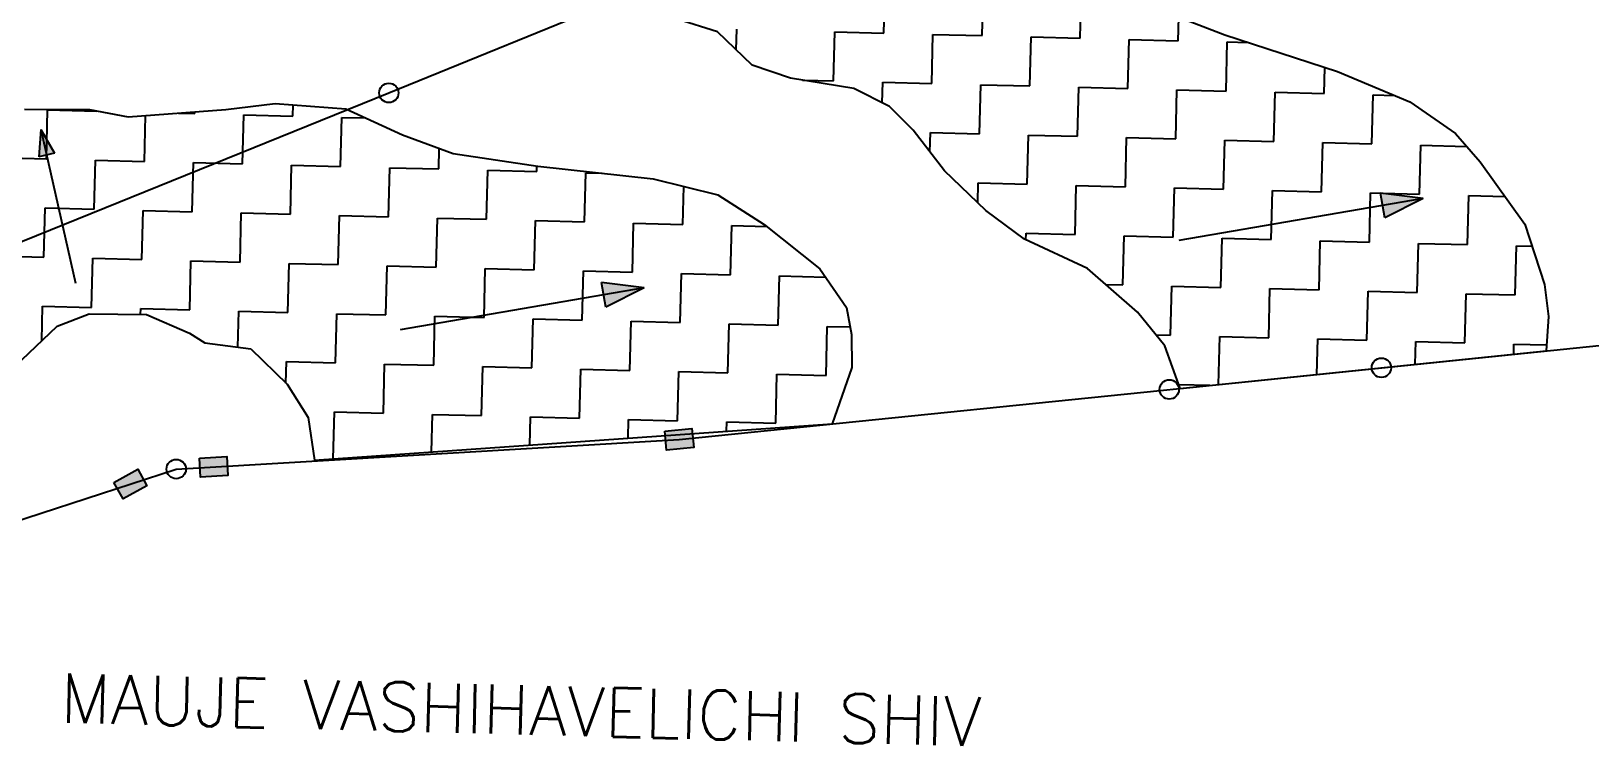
# Model space of a CAD drawing. Header units: metres. Extents: x 295068 to 298038, y 2018465 to 2021372.
# Drawn here: x 296351.1 to 296750.4, y 2018707.9 to 2018890.9 of the extents above; entities that cross this region are included whole.
import ezdxf
from ezdxf.enums import TextEntityAlignment as Align

# ---------------------------------------------------------------- set-up
doc = ezdxf.new("R2010")
doc.units = ezdxf.units.M
doc.header["$MEASUREMENT"] = 0
for name, color, linetype in [('POLY_HATCH', 12, 'Continuous'), ('POLY_PARCEL', 6, 'Continuous'), ('TEXT_MAPOUT', 7, 'Continuous'), ('V_BOUND_LINE', 7, 'Continuous')]:
    doc.layers.add(name, color=color, linetype=linetype)
doc.styles.get("Standard").update_dxf_attribs({"font": 'simplex.shx'})

msp = doc.modelspace()

# ---------------------------------------------------------------- hatches: boundary and pattern name
h = msp.add_hatch(color=256)
h.paths.add_polyline_path([(296355.03, 2018859.16), (296357.03, 2018859.61), (296353.56, 2018865.68)])
h.paths.add_polyline_path([(296353.56, 2018865.68), (296353.04, 2018858.71), (296355.03, 2018859.16)])
h = msp.add_hatch(color=256)
h.paths.add_polyline_path([(296697.34, 2018846.24), (296697.88, 2018843.06), (296707.72, 2018848.02)])
h.paths.add_polyline_path([(296707.72, 2018848.02), (296696.79, 2018849.41), (296697.34, 2018846.24)])
h = msp.add_hatch(color=256)
h.paths.add_polyline_path([(296497.77, 2018823.37), (296498.31, 2018820.19), (296508.15, 2018825.15)])
h.paths.add_polyline_path([(296508.15, 2018825.15), (296497.22, 2018826.55), (296497.77, 2018823.37)])
for points in [[(296520.85, 2018784.33), (296520.36, 2018789.15), (296513.4, 2018788.44), (296513.89, 2018783.62)], [(296401.44, 2018777.12), (296401.16, 2018781.96), (296394.17, 2018781.56), (296394.45, 2018776.72)], [(296380.72, 2018774.52), (296378.38, 2018778.75), (296372.25, 2018775.37), (296374.6, 2018771.13)]]:
    msp.add_hatch(color=256).paths.add_polyline_path(points)

# ---------------------------------------------------------------- linework, layer by layer
for points in [[(296353.56, 2018865.68), (296353.04, 2018858.71)], [(296353.56, 2018865.68), (296362.43, 2018826.38)], [(296353.56, 2018865.68), (296357.03, 2018859.61)], [(296357.03, 2018859.61), (296353.04, 2018858.71)], [(296707.72, 2018848.02), (296645.16, 2018837.28)], [(296707.72, 2018848.02), (296696.79, 2018849.41)], [(296697.88, 2018843.06), (296696.79, 2018849.41)], [(296707.72, 2018848.02), (296697.88, 2018843.06)], [(296508.15, 2018825.15), (296497.22, 2018826.55)], [(296498.31, 2018820.19), (296497.22, 2018826.55)], [(296508.15, 2018825.15), (296445.59, 2018814.42)], [(296508.15, 2018825.15), (296498.31, 2018820.19)]]:
    msp.add_lwpolyline(points)
for points in [[(296513.4, 2018788.44), (296520.36, 2018789.15), (296520.85, 2018784.33), (296513.89, 2018783.62)], [(296394.17, 2018781.56), (296401.16, 2018781.96), (296401.44, 2018777.12), (296394.45, 2018776.72)], [(296372.25, 2018775.37), (296378.38, 2018778.75), (296380.72, 2018774.52), (296374.6, 2018771.13)]]:
    msp.add_lwpolyline(points, close=True)
for centre in [(296442.7, 2018875.07), (296697.03, 2018804.71), (296642.68, 2018799.15), (296388.22, 2018778.77)]:
    msp.add_circle(centre, 2.48)
at = {"layer": 'POLY_HATCH', "linetype": 'Continuous'}
for p, q in [((296569.56, 2018890.39), (296569.89, 2018902.95)), ((296594.7, 2018889.74), (296595.02, 2018902.31)), ((296619.83, 2018889.09), (296620.16, 2018901.66)), ((296644.96, 2018888.44), (296645.12, 2018894.5)), ((296531.73, 2018886.1), (296531.86, 2018891.36)), ((296556.67, 2018878.14), (296557, 2018890.71)), ((296557, 2018890.71), (296569.56, 2018890.39)), ((296581.81, 2018877.5), (296582.13, 2018890.06)), ((296582.13, 2018890.06), (296594.7, 2018889.74)), ((296606.94, 2018876.85), (296607.26, 2018889.41)), ((296607.26, 2018889.41), (296619.83, 2018889.09)), ((296632.07, 2018876.2), (296632.4, 2018888.77)), ((296632.4, 2018888.77), (296644.96, 2018888.44)), ((296657.21, 2018875.55), (296657.53, 2018888.12)), ((296657.53, 2018888.12), (296662.86, 2018887.98)), ((296682.34, 2018874.9), (296682.51, 2018881.6)), ((296548.69, 2018878.35), (296556.67, 2018878.14)), ((296569.1, 2018872.52), (296569.24, 2018877.82)), ((296569.24, 2018877.82), (296581.81, 2018877.5)), ((296594.05, 2018864.61), (296594.37, 2018877.17)), ((296594.37, 2018877.17), (296606.94, 2018876.85)), ((296619.18, 2018863.96), (296619.51, 2018876.52)), ((296619.51, 2018876.52), (296632.07, 2018876.2)), ((296644.32, 2018863.31), (296644.64, 2018875.88)), ((296644.64, 2018875.88), (296657.21, 2018875.55)), ((296669.45, 2018862.66), (296669.77, 2018875.23)), ((296669.77, 2018875.23), (296682.34, 2018874.9)), ((296694.58, 2018862.01), (296694.91, 2018874.58)), ((296694.91, 2018874.58), (296700.45, 2018874.44)), ((296354.96, 2018858.2), (296355.28, 2018870.76)), ((296355.28, 2018870.76), (296367.85, 2018870.44)), ((296367.85, 2018870.44), (296367.85, 2018870.46)), ((296388.77, 2018869.9), (296392.98, 2018869.79)), ((296392.98, 2018869.79), (296392.99, 2018870.21)), ((296405.22, 2018856.9), (296405.55, 2018869.47)), ((296405.55, 2018869.47), (296418.12, 2018869.14)), ((296418.12, 2018869.14), (296418.19, 2018872.04)), ((296380.09, 2018857.55), (296380.39, 2018869.29)), ((296430.36, 2018856.25), (296430.68, 2018868.82)), ((296430.68, 2018868.82), (296436.73, 2018868.66)), ((296581.36, 2018859.97), (296581.48, 2018864.93)), ((296581.48, 2018864.93), (296594.05, 2018864.61)), ((296606.29, 2018851.71), (296606.62, 2018864.28)), ((296606.62, 2018864.28), (296619.18, 2018863.96)), ((296631.43, 2018851.07), (296631.75, 2018863.63)), ((296631.75, 2018863.63), (296644.32, 2018863.31)), ((296656.56, 2018850.42), (296656.88, 2018862.99)), ((296656.88, 2018862.99), (296669.45, 2018862.66)), ((296681.69, 2018849.77), (296682.02, 2018862.34)), ((296682.02, 2018862.34), (296694.58, 2018862.01)), ((296706.83, 2018849.12), (296707.15, 2018861.69)), ((296707.15, 2018861.69), (296718.86, 2018861.39)), ((296342.39, 2018858.52), (296354.96, 2018858.2)), ((296367.2, 2018845.31), (296367.52, 2018857.87)), ((296367.52, 2018857.87), (296380.09, 2018857.55)), ((296455.49, 2018855.6), (296455.63, 2018860.84)), ((296392.33, 2018844.66), (296392.66, 2018857.22)), ((296392.66, 2018857.22), (296405.22, 2018856.9)), ((296417.47, 2018844.01), (296417.79, 2018856.58)), ((296417.79, 2018856.58), (296430.36, 2018856.25)), ((296442.6, 2018843.36), (296442.92, 2018855.93)), ((296442.92, 2018855.93), (296455.49, 2018855.6)), ((296467.73, 2018842.71), (296468.06, 2018855.28)), ((296468.06, 2018855.28), (296480.63, 2018854.96)), ((296480.63, 2018854.96), (296480.66, 2018856.37)), ((296492.87, 2018842.06), (296493.19, 2018854.63)), ((296493.19, 2018854.63), (296497.39, 2018854.52)), ((296518, 2018841.42), (296518.25, 2018851.13)), ((296593.59, 2018846.97), (296593.73, 2018852.04)), ((296593.73, 2018852.04), (296606.29, 2018851.71)), ((296618.53, 2018838.82), (296618.86, 2018851.39)), ((296618.86, 2018851.39), (296631.43, 2018851.07)), ((296643.67, 2018838.18), (296643.99, 2018850.74)), ((296643.99, 2018850.74), (296656.56, 2018850.42)), ((296668.8, 2018837.53), (296669.13, 2018850.09)), ((296669.13, 2018850.09), (296681.69, 2018849.77)), ((296693.94, 2018836.88), (296694.26, 2018849.45)), ((296694.26, 2018849.45), (296706.83, 2018849.12)), ((296354.31, 2018833.06), (296354.63, 2018845.63)), ((296354.63, 2018845.63), (296367.2, 2018845.31)), ((296719.07, 2018836.23), (296719.39, 2018848.8)), ((296719.39, 2018848.8), (296728.67, 2018848.56)), ((296379.44, 2018832.42), (296379.77, 2018844.98)), ((296379.77, 2018844.98), (296392.33, 2018844.66)), ((296404.58, 2018831.77), (296404.9, 2018844.33)), ((296404.9, 2018844.33), (296417.47, 2018844.01)), ((296429.71, 2018831.12), (296430.03, 2018843.69)), ((296430.03, 2018843.69), (296442.6, 2018843.36)), ((296454.84, 2018830.47), (296455.17, 2018843.04)), ((296455.17, 2018843.04), (296467.73, 2018842.71)), ((296479.98, 2018829.82), (296480.3, 2018842.39)), ((296480.3, 2018842.39), (296492.87, 2018842.06)), ((296505.11, 2018829.17), (296505.43, 2018841.74)), ((296505.43, 2018841.74), (296518, 2018841.42)), ((296530.24, 2018828.53), (296530.57, 2018841.09)), ((296530.57, 2018841.09), (296539.53, 2018840.86)), ((296605.92, 2018837.45), (296605.97, 2018839.15)), ((296605.97, 2018839.15), (296618.53, 2018838.82)), ((296630.78, 2018825.93), (296631.1, 2018838.5)), ((296631.1, 2018838.5), (296643.67, 2018838.18)), ((296655.91, 2018825.28), (296656.23, 2018837.85)), ((296656.23, 2018837.85), (296668.8, 2018837.53)), ((296681.04, 2018824.64), (296681.37, 2018837.2)), ((296681.37, 2018837.2), (296693.94, 2018836.88)), ((296706.18, 2018823.99), (296706.5, 2018836.56)), ((296706.5, 2018836.56), (296719.07, 2018836.23)), ((296731.31, 2018823.34), (296731.64, 2018835.91)), ((296731.64, 2018835.91), (296735.62, 2018835.8)), ((296341.74, 2018833.39), (296354.31, 2018833.06)), ((296366.55, 2018820.17), (296366.88, 2018832.74)), ((296366.88, 2018832.74), (296379.44, 2018832.42)), ((296391.69, 2018819.52), (296392.01, 2018832.09)), ((296392.01, 2018832.09), (296404.58, 2018831.77)), ((296416.82, 2018818.88), (296417.14, 2018831.44)), ((296417.14, 2018831.44), (296429.71, 2018831.12)), ((296441.95, 2018818.23), (296442.28, 2018830.79)), ((296442.28, 2018830.79), (296454.84, 2018830.47)), ((296467.09, 2018817.58), (296467.41, 2018830.15)), ((296467.41, 2018830.15), (296479.98, 2018829.82)), ((296492.22, 2018816.93), (296492.54, 2018829.5)), ((296492.54, 2018829.5), (296505.11, 2018829.17)), ((296517.35, 2018816.28), (296517.68, 2018828.85)), ((296517.68, 2018828.85), (296530.24, 2018828.53)), ((296542.49, 2018815.64), (296542.81, 2018828.2)), ((296542.81, 2018828.2), (296554.59, 2018827.9)), ((296626.4, 2018826.05), (296630.78, 2018825.93)), ((296643.02, 2018813.04), (296643.34, 2018825.61)), ((296643.34, 2018825.61), (296655.91, 2018825.28)), ((296668.15, 2018812.39), (296668.48, 2018824.96)), ((296668.48, 2018824.96), (296681.04, 2018824.64)), ((296693.29, 2018811.75), (296693.61, 2018824.31)), ((296693.61, 2018824.31), (296706.18, 2018823.99)), ((296718.42, 2018811.1), (296718.74, 2018823.66)), ((296718.74, 2018823.66), (296731.31, 2018823.34)), ((296353.76, 2018811.56), (296353.99, 2018820.5)), ((296353.99, 2018820.5), (296366.55, 2018820.17)), ((296379.08, 2018818.34), (296379.12, 2018819.85)), ((296379.12, 2018819.85), (296391.69, 2018819.52)), ((296404.02, 2018809.99), (296404.25, 2018819.2)), ((296404.25, 2018819.2), (296416.82, 2018818.88)), ((296429.06, 2018805.99), (296429.39, 2018818.55)), ((296429.39, 2018818.55), (296441.95, 2018818.23)), ((296454.2, 2018805.34), (296454.52, 2018817.9)), ((296454.52, 2018817.9), (296467.09, 2018817.58)), ((296479.33, 2018804.69), (296479.65, 2018817.26)), ((296479.65, 2018817.26), (296492.22, 2018816.93)), ((296504.46, 2018804.04), (296504.79, 2018816.61)), ((296504.79, 2018816.61), (296517.35, 2018816.28)), ((296529.6, 2018803.39), (296529.92, 2018815.96)), ((296529.92, 2018815.96), (296542.49, 2018815.64)), ((296554.73, 2018802.74), (296555.05, 2018815.31)), ((296555.05, 2018815.31), (296560.86, 2018815.16)), ((296639.24, 2018813.14), (296643.02, 2018813.04)), ((296655.27, 2018800.43), (296655.59, 2018812.72)), ((296655.59, 2018812.72), (296668.15, 2018812.39)), ((296680.49, 2018803.02), (296680.72, 2018812.07)), ((296680.72, 2018812.07), (296693.29, 2018811.75)), ((296705.7, 2018805.61), (296705.85, 2018811.42)), ((296705.85, 2018811.42), (296718.42, 2018811.1)), ((296730.92, 2018808.19), (296730.99, 2018810.77)), ((296730.99, 2018810.77), (296739.36, 2018810.56)), ((296416.35, 2018800.8), (296416.5, 2018806.31)), ((296416.5, 2018806.31), (296429.06, 2018805.99)), ((296441.3, 2018793.09), (296441.63, 2018805.66)), ((296441.63, 2018805.66), (296454.2, 2018805.34)), ((296466.44, 2018792.45), (296466.76, 2018805.01)), ((296466.76, 2018805.01), (296479.33, 2018804.69)), ((296491.57, 2018791.8), (296491.9, 2018804.36)), ((296491.9, 2018804.36), (296504.46, 2018804.04)), ((296516.7, 2018791.15), (296517.03, 2018803.72)), ((296517.03, 2018803.72), (296529.6, 2018803.39)), ((296541.84, 2018790.5), (296542.16, 2018803.07)), ((296542.16, 2018803.07), (296554.73, 2018802.74)), ((296645.11, 2018800.41), (296653.06, 2018800.21)), ((296428.43, 2018781.37), (296428.74, 2018793.42)), ((296428.74, 2018793.42), (296441.3, 2018793.09)), ((296453.62, 2018783.14), (296453.87, 2018792.77)), ((296453.87, 2018792.77), (296466.44, 2018792.45)), ((296478.82, 2018784.91), (296479, 2018792.12)), ((296479, 2018792.12), (296491.57, 2018791.8)), ((296504.01, 2018786.69), (296504.14, 2018791.47)), ((296504.14, 2018791.47), (296516.7, 2018791.15)), ((296529.21, 2018788.46), (296529.27, 2018790.83)), ((296529.27, 2018790.83), (296541.84, 2018790.5))]:
    msp.add_line(p, q, dxfattribs=at)
at = {"layer": 'POLY_HATCH'}
for p, q in [((296526.94, 2018890.68), (296516.56, 2018893.96)), ((296644.72, 2018894.66), (296656.87, 2018889.92)), ((296535.78, 2018882.21), (296526.94, 2018890.68)), ((296656.87, 2018889.92), (296685.81, 2018880.53)), ((296545.62, 2018878.85), (296535.78, 2018882.21)), ((296561.86, 2018876.22), (296545.62, 2018878.85)), ((296685.81, 2018880.53), (296704.33, 2018872.82)), ((296570.99, 2018871.56), (296561.86, 2018876.22)), ((296349.38, 2018870.88), (296366.03, 2018870.8)), ((296366.03, 2018870.8), (296375.9, 2018868.96)), ((296375.9, 2018868.96), (296400.92, 2018870.79)), ((296400.92, 2018870.79), (296413.61, 2018872.4)), ((296413.61, 2018872.4), (296431.69, 2018870.99)), ((296431.69, 2018870.99), (296446.17, 2018864.3)), ((296577.08, 2018865.57), (296570.99, 2018871.56)), ((296704.33, 2018872.82), (296715.99, 2018864.68)), ((296585.06, 2018855.12), (296577.08, 2018865.57)), ((296446.17, 2018864.3), (296459.15, 2018859.55)), ((296715.99, 2018864.68), (296722.31, 2018857.42)), ((296459.15, 2018859.55), (296480.92, 2018856.33)), ((296722.31, 2018857.42), (296733.78, 2018841.45)), ((296480.92, 2018856.33), (296510.42, 2018853.09)), ((296595.67, 2018844.99), (296585.06, 2018855.12)), ((296510.42, 2018853.09), (296526.96, 2018848.95)), ((296526.96, 2018848.95), (296538.88, 2018841.38)), ((296605.6, 2018837.6), (296595.67, 2018844.99)), ((296733.78, 2018841.45), (296738.81, 2018826.04)), ((296538.88, 2018841.38), (296553.11, 2018830.04)), ((296621.71, 2018830.15), (296605.6, 2018837.6)), ((296553.11, 2018830.04), (296559.94, 2018820.14)), ((296634.5, 2018818.97), (296621.71, 2018830.15)), ((296738.81, 2018826.04), (296739.82, 2018817.85)), ((296357.72, 2018815.32), (296365.89, 2018818.52)), ((296365.89, 2018818.52), (296380.62, 2018818.32)), ((296380.62, 2018818.32), (296391.64, 2018813.55)), ((296559.94, 2018820.14), (296561.22, 2018813.26)), ((296641.52, 2018810.34), (296634.5, 2018818.97)), ((296739.82, 2018817.85), (296739.27, 2018809.05)), ((296348.69, 2018806.76), (296357.72, 2018815.32)), ((296391.64, 2018813.55), (296395.54, 2018811.11)), ((296395.54, 2018811.11), (296407.36, 2018809.55)), ((296407.36, 2018809.55), (296416.65, 2018800.51)), ((296561.22, 2018813.26), (296561.35, 2018804.76)), ((296645.46, 2018799.43), (296641.52, 2018810.34)), ((296645.46, 2018799.43), (296739.27, 2018809.05)), ((296561.35, 2018804.76), (296556.3, 2018790.37)), ((296416.65, 2018800.51), (296422, 2018791.94)), ((296422, 2018791.94), (296423.67, 2018781.03)), ((296423.67, 2018781.03), (296556.3, 2018790.37))]:
    msp.add_line(p, q, dxfattribs=at)
at = {"layer": 'POLY_PARCEL'}
for p, q in [((296442.7, 2018875.07), (296505.4, 2018900.61)), ((296334.7, 2018831.46), (296442.7, 2018875.07))]:
    msp.add_line(p, q, dxfattribs=at)
at = {"layer": 'V_BOUND_LINE', "ltscale": 10}
for p, q in [((296668.01, 2018801.72), (296835.13, 2018818.91)), ((296517.13, 2018786.38), (296668.01, 2018801.72)), ((296388.22, 2018778.77), (296517.13, 2018786.38)), ((296244.22, 2018731.73), (296388.22, 2018778.77))]:
    msp.add_line(p, q, dxfattribs=at)

# ---------------------------------------------------------------- texts
at = {"layer": 'TEXT_MAPOUT'}
msp.add_text('MAUJE VASHIHAVELICHI SHIV', height=12.5709, rotation=358.5227, dxfattribs=at).set_placement((296476.38, 2018710.84), align=Align.CENTER)

doc.saveas('drawing.dxf')
